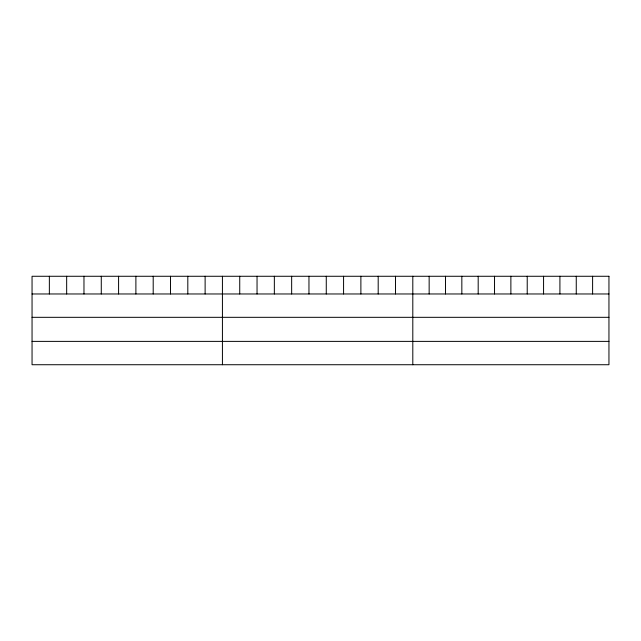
<?xml version="1.0" encoding="UTF-8"?>
<svg xmlns="http://www.w3.org/2000/svg" width="641" height="641" viewBox="0 0 641 641"><rect width="100%" height="100%" fill="white"/><g stroke="black" fill="none" stroke-linecap="round" stroke-linejoin="round"><path stroke-width="0.96" d="M32.05 293.971L608.95 293.971M32.05 317.319L608.95 317.319M32.05 341.381L608.95 341.381M592.605 276.271L592.605 293.971M576.259 276.271L576.259 293.971M559.913 276.271L559.913 293.971M543.568 276.271L543.568 293.971M527.222 276.271L527.222 293.971M510.877 276.271L510.877 293.971M494.532 276.271L494.532 293.971M478.186 276.271L478.186 293.971M461.841 276.271L461.841 293.971M445.495 276.271L445.495 293.971M429.15 276.271L429.15 293.971M412.804 276.271L412.804 364.729M395.497 276.271L395.497 293.971M378.19 276.271L378.19 293.971M360.883 276.271L360.883 293.971M343.576 276.271L343.576 293.971M326.269 276.271L326.269 293.971M308.962 276.271L308.962 293.971M291.655 276.271L291.655 293.971M274.348 276.271L274.348 293.971M257.041 276.271L257.041 293.971M239.734 276.271L239.734 293.971M222.427 276.271L222.427 364.729M205.12 276.271L205.12 293.971M187.813 276.271L187.813 293.971M170.506 276.271L170.506 293.971M153.199 276.271L153.199 293.971M135.892 276.271L135.892 293.971M118.585 276.271L118.585 293.971M101.278 276.271L101.278 293.971M83.971 276.271L83.971 293.971M66.664 276.271L66.664 293.971M49.357 276.271L49.357 293.971M608.95 276.271L32.05 276.271L32.05 364.729L608.95 364.729L608.95 276.271"/></g></svg>
